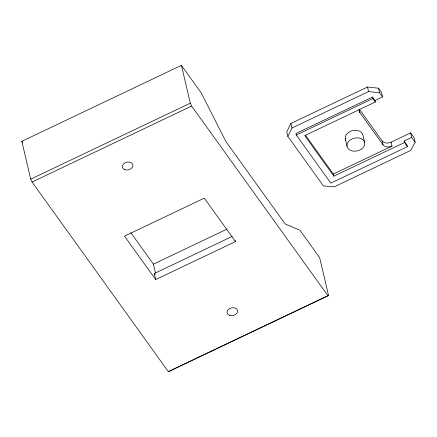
<?xml version="1.0" encoding="UTF-8"?>
<svg xmlns="http://www.w3.org/2000/svg" width="437" height="437" viewBox="0 0 437 437"><rect width="100%" height="100%" fill="white"/><g stroke="black" fill="none" stroke-linecap="round" stroke-linejoin="round"><path stroke-width="0.66" d="M410.627 132.875L411.692 137.415L404.116 141.025L404.471 142.538L333.857 176.149L304.726 135.617L375.339 102.001L374.984 100.488L382.561 96.877L381.496 92.338L378.535 88.214L367.501 87.018L290.905 123.48L286.781 131.898L287.846 136.437L323.396 185.905L334.234 186.834L410.829 150.366L415.15 142.227L414.085 137.682L410.627 132.875L391.082 142.183A6.763 4.894 -13.2 0 1 382.135 140.905L359.323 109.163M287.846 136.437L291.971 128.019L368.56 91.557L379.6 92.759L382.561 96.877M21.85 141.309L181.421 65.342L201.173 92.824L225.891 141.495L285.142 223.941L299.924 230.239L319.676 257.721L328.548 295.549L168.343 371.658L32.065 182.027L30.721 179.143L21.85 141.309L22.642 142.407M30.721 179.143L190.292 103.176L181.421 65.342M32.065 182.027L191.635 106.06L327.914 295.691L328.548 295.549M374.984 100.488L372.515 97.052L295.92 133.514L296.275 135.028L330.836 183.125L407.431 146.657L407.076 145.144L404.116 141.025M296.275 135.028L372.87 98.565L372.515 97.052M333.857 176.149L333.36 174.035L392.005 146.116L391.082 142.183M155.506 273.07L153.414 264.15L227.065 229.092M235.204 240.366L235.488 241.579L155.703 279.56L154.283 273.507L232.227 236.401M168.343 371.658L327.914 295.691M411.692 137.415L415.15 142.227M372.87 98.565L375.339 102.001M404.471 142.538L407.431 146.657M359.17 110.108A6.763 4.894 -13.2 0 0 359.853 112.549L383.058 144.844A6.763 4.894 -13.2 0 0 392.005 146.116M305.408 135.142L333.36 174.035M235.488 241.579L204.281 198.158L124.496 236.138L155.703 279.56M130.903 232.823L153.414 264.15M154.283 273.507L155.069 274.605M190.292 103.176L191.635 106.06M378.535 88.214L379.6 92.759M382.135 140.905L383.058 144.844M367.501 87.018L368.56 91.557M359.083 109.272L359.853 112.549M364.726 142.855A9.013 6.528 -13.2 0 0 350.627 139.753A9.013 6.528 -13.2 0 0 352.277 150.962A9.013 6.528 -13.2 0 0 364.726 142.855L362.95 135.29A9.013 6.528 -13.2 0 0 351.998 130.761A9.013 6.528 -13.2 0 0 345.798 140.244M345.252 138.627L347.022 146.193M290.905 123.48L291.971 128.019M124.692 169.654A5.408 3.917 -13.2 0 0 132.985 165.705A5.408 3.917 -13.2 0 0 125.282 162.733A5.408 3.917 -13.2 0 0 124.692 169.654M229.37 315.312A5.408 3.917 -13.2 0 0 237.662 311.363A5.408 3.917 -13.2 0 0 229.96 308.391A5.408 3.917 -13.2 0 0 229.37 315.312"/></g></svg>
